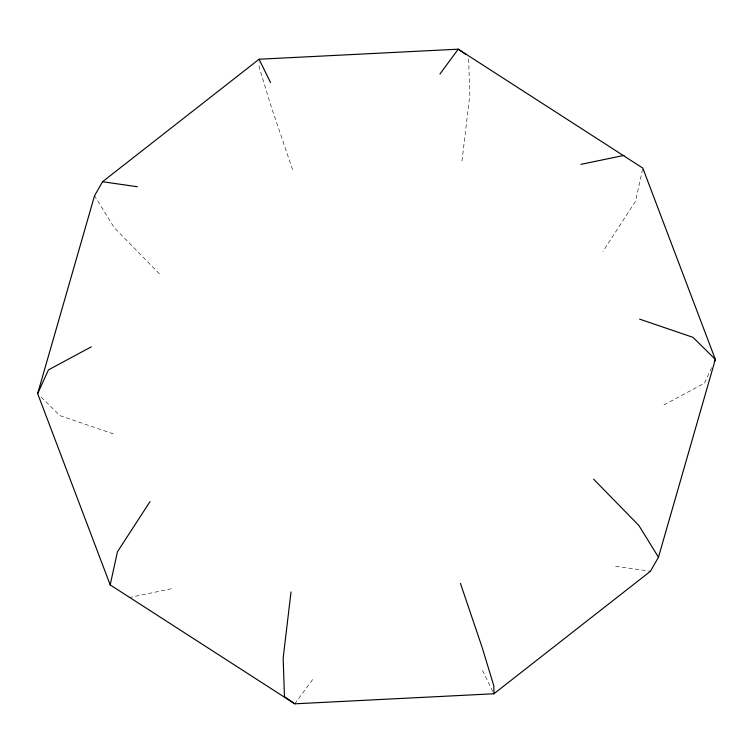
<?xml version="1.0" encoding="UTF-8"?>
<svg xmlns="http://www.w3.org/2000/svg" width="753" height="753" viewBox="0 0 753 753"><rect width="100%" height="100%" fill="white"/><g stroke="black" fill="none" stroke-linecap="round" stroke-linejoin="round"><path stroke-width="0.56" stroke-dasharray="3.77 2.82" d="M461.984 161.067L469.834 94.953L468.545 56.4M642.563 169.237L635.57 201.183L602.965 251.436M711.594 367.652L704.554 383.117L661.652 406.196M294.752 703.82L313.05 678.999M129.017 597.59L172.07 588.639M615.625 566.247L650.451 571.273M113.383 433.869L60.024 415.656L40.135 396.05M159.401 273.819L114.127 227.51L94.539 195.771M482.475 670.443L493.422 692.751M292.559 169.623L270.666 105.006L259.126 66.97L259.098 62.555"/><path stroke-width="1.13" d="M291.016 591.933L283.166 658.047L284.455 696.6L294.752 703.82L493.921 693.767L650.451 571.273L658.461 557.229L715.35 359.397L642.808 168.098L458.248 49.18L259.079 59.233L102.549 181.727L94.539 195.771L37.65 393.603L110.192 584.902L294.752 703.82M110.192 584.902L117.43 551.817L150.035 501.564M37.65 393.603L48.446 369.883L91.348 346.804M714.409 361.459L715.35 359.397L692.976 337.344L639.617 319.131M439.95 74.001L458.248 49.18L465.74 54.432M580.93 164.361L623.983 155.41M102.549 181.727L137.375 186.753M593.599 479.181L638.873 525.49L658.461 557.229M259.079 59.233L270.525 82.557M460.441 583.377L482.334 647.994L493.874 686.03L493.921 693.767"/></g></svg>
